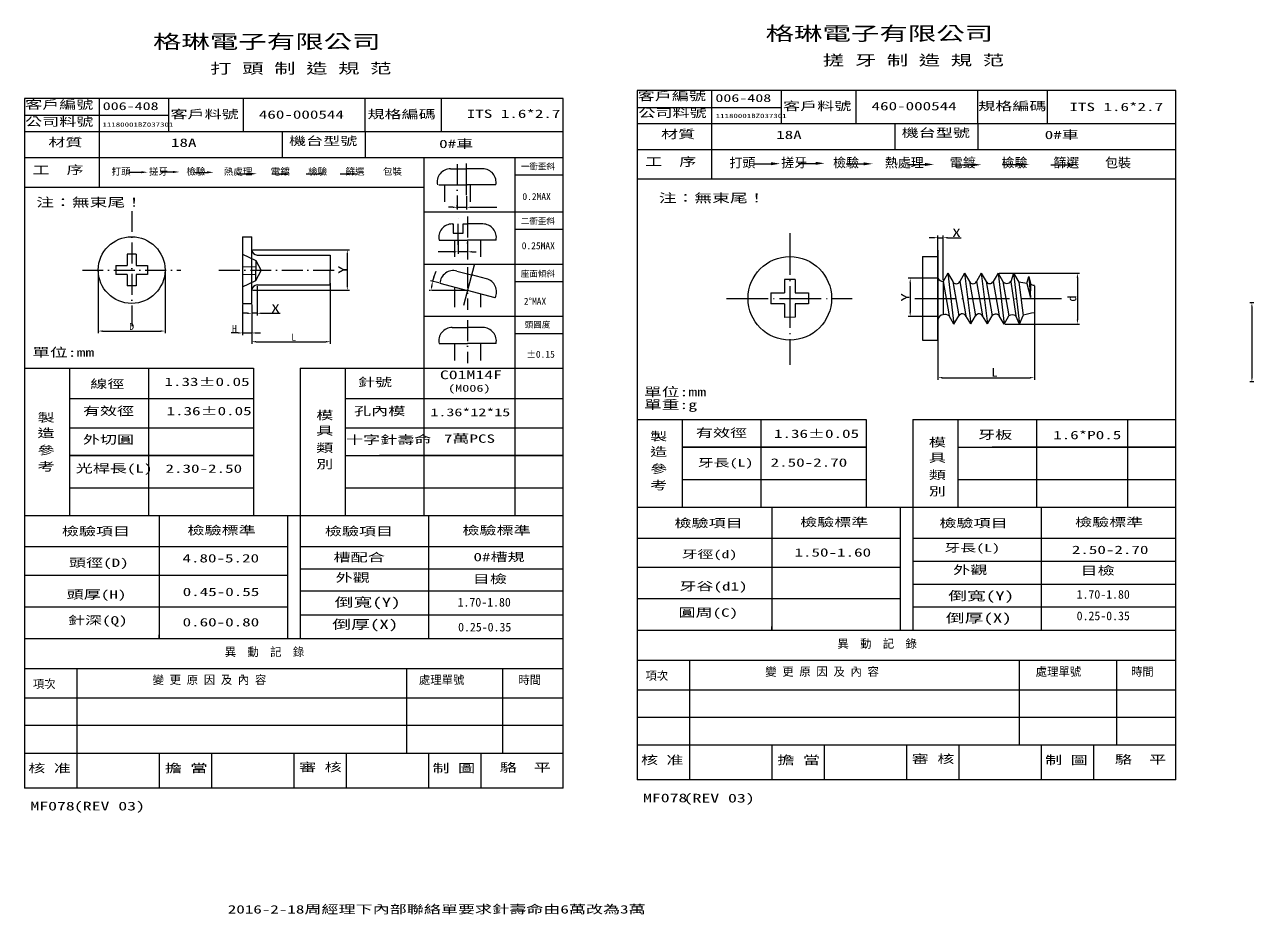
# Model space of a CAD drawing. Header units: millimetres. Extents: x 214 to 1622, y -52 to 465.
# Drawn here: x 214 to 918, y -52 to 460 of the extents above; entities that cross this region are included whole.
import ezdxf

# ---------------------------------------------------------------- set-up
doc = ezdxf.new("R2010")
doc.units = ezdxf.units.MM
for name, pattern in [('ACAD_ISO04W100', [30.5, 24, -3, 0.5, -3]), ('ACAD_ISO07W100', [3.5, 0.5, -3]), ('ACAD_ISO10W100', [18, 12, -3, 0, -3])]:
    doc.linetypes.add(name, pattern=pattern)
for name, color, linetype in [('center', 1, 'ACAD_ISO10W100'), ('OBJ', 7, 'Continuous'), ('Object', 7, 'Continuous')]:
    doc.layers.add(name, color=color, linetype=linetype)
doc.styles.add('W娴Y筿lΤそq', font='KAIU.TTF', dxfattribs={"width": 1.5, "height": 4.8})
doc.dimstyles.new('ISO-25', dxfattribs={"dimtxt": 2.5, "dimasz": 2.5, "dimexe": 1.25, "dimexo": 0.625, "dimtad": 1, "dimdsep": 46, "dimtxsty": 'Standard', "dimcen": 2.5, "dimadec": 0, "dimazin": 0, "dimtfac": 1, "dimtmove": 0, "dimatfit": 3, "dimfxl": 0, "dimarcsym": 0})

# ---------------------------------------------------------------- blocks, each defined once
blk = doc.blocks.new('*D')
at = {"color": 0, "linetype": 'ByBlock'}
for p, q in [((1482.03, 394.84), (1479.53, 394.84)), ((1484.53, 375.3), (1484.53, 396.09)), ((1484.53, 394.84), (1487.48, 394.84)), ((1487.48, 373.56), (1487.48, 396.09)), ((1489.98, 394.84), (1497.77, 394.84)), ((1113.14, 392.64), (1110.64, 392.64)), ((1115.64, 373.1), (1115.64, 393.89)), ((1115.64, 392.64), (1118.6, 392.64)), ((1118.6, 371.37), (1118.6, 393.89)), ((1121.1, 392.64), (1128.88, 392.64)), ((1150.48, 375.25), (1198.14, 375.25)), ((1483.89, 374.96), (1464.07, 374.96)), ((1519.37, 377.45), (1567.03, 377.45)), ((1565.78, 374.95), (1565.78, 350.66)), ((1115, 372.76), (1095.18, 372.76)), ((1096.43, 351.69), (1096.43, 370.26)), ((1196.89, 372.75), (1196.89, 348.46)), ((1465.32, 353.89), (1465.32, 372.46)), ((1005.93, 360.12), (1005.93, 310.48)), ((1054.96, 360.12), (1054.96, 310.48)), ((1374.81, 362.31), (1374.81, 312.67)), ((1423.85, 362.31), (1423.85, 312.67)), ((1539.55, 359.58), (1539.55, 307.89)), ((1170.67, 357.38), (1170.67, 305.69)), ((1115.02, 349.19), (1095.18, 349.19)), ((1153.92, 345.96), (1198.14, 345.96)), ((1483.91, 351.39), (1464.07, 351.39)), ((1522.8, 348.16), (1567.03, 348.16)), ((739.27, 314.74), (739.27, 338.76)), ((742.32, 312.98), (742.32, 338.76)), ((1475.83, 339.75), (1475.83, 314.29)), ((736.77, 337.51), (734.27, 337.51)), ((739.27, 337.51), (742.32, 337.51)), ((744.82, 337.51), (752.61, 337.51)), ((1106.94, 337.55), (1106.94, 312.09)), ((1115.64, 335.05), (1115.64, 312.09)), ((1115.64, 332.32), (1115.64, 305.69)), ((1484.53, 337.25), (1484.53, 314.29)), ((1484.53, 334.52), (1484.53, 307.89)), ((345.09, 330.51), (400.65, 330.51)), ((399.4, 328.01), (399.4, 309.77)), ((256.11, 318.26), (256.11, 282.51)), ((294.51, 318.26), (294.51, 282.51)), ((774.54, 317.08), (820.84, 317.08)), ((389.57, 311.23), (389.57, 276.37)), ((738.64, 314.11), (722.1, 314.11)), ((723.35, 311.61), (723.35, 294.71)), ((819.59, 314.58), (819.59, 290.29)), ((1008.43, 311.73), (1052.46, 311.73)), ((1106.94, 313.34), (1093.64, 313.34)), ((1113.14, 313.34), (1109.44, 313.34)), ((1377.31, 313.92), (1421.35, 313.92)), ((1478.33, 315.54), (1472.08, 315.54)), ((1482.03, 315.54), (1478.33, 315.54)), ((345.09, 307.27), (400.65, 307.27)), ((347.46, 309.64), (347.46, 292.73)), ((1118.14, 306.94), (1168.17, 306.94)), ((1487.03, 309.14), (1537.05, 309.14)), ((339.19, 299.06), (339.19, 281.41)), ((344.46, 299.06), (344.46, 281.41)), ((344.46, 299.06), (344.46, 292.73)), ((344.46, 299.06), (344.46, 276.37)), ((794.84, 297.29), (794.84, 255.68)), ((341.96, 293.98), (339.46, 293.98)), ((347.46, 293.98), (344.46, 293.98)), ((349.96, 293.98), (360.73, 293.98)), ((739.58, 292.21), (722.1, 292.21)), ((258.61, 283.76), (292.01, 283.76)), ((336.69, 282.66), (332.5, 282.66)), ((339.19, 282.66), (344.46, 282.66)), ((346.96, 282.66), (349.46, 282.66)), ((777.98, 287.79), (820.84, 287.79)), ((346.96, 277.62), (387.07, 277.62)), ((739.27, 280.56), (739.27, 255.68)), ((741.77, 256.93), (792.34, 256.93))]:
    blk.add_line(p, q, dxfattribs=at)
at = {"color": 0, "lineweight": -2}
for p, q in [((947.62, 300.1), (918.74, 300.1)), ((919.99, 297.6), (919.99, 257.03)), ((939.38, 276.79), (939.38, 236.66)), ((1047.99, 276.56), (1047.99, 233.85)), ((1068.16, 276.79), (1068.16, 233.85)), ((1002.18, 269.85), (1002.18, 236.66)), ((947.62, 254.53), (918.74, 254.53)), ((948.24, 253.9), (948.24, 236.66)), ((948.24, 253.28), (948.24, 236.66)), ((945.74, 237.91), (941.88, 237.91)), ((950.74, 237.91), (999.68, 237.91)), ((1050.49, 235.1), (1065.66, 235.1))]:
    blk.add_line(p, q, dxfattribs=at)
at = {"color": 0, "linetype": 'ByBlock'}
for points in [[(1484.53, 394.84), (1482.03, 394.42), (1482.03, 395.25)], [(1487.48, 394.84), (1489.98, 394.42), (1489.98, 395.25)], [(1115.64, 392.64), (1113.14, 392.22), (1113.14, 393.06)], [(1118.6, 392.64), (1121.1, 392.22), (1121.1, 393.06)], [(1196.89, 375.25), (1196.48, 372.75), (1197.31, 372.75)], [(1465.32, 374.96), (1465.74, 372.46), (1464.9, 372.46)], [(1565.78, 377.45), (1565.37, 374.95), (1566.2, 374.95)], [(1096.43, 372.76), (1096.85, 370.26), (1096.01, 370.26)], [(1465.32, 351.39), (1465.74, 353.89), (1464.9, 353.89)], [(1096.43, 349.19), (1096.85, 351.69), (1096.01, 351.69)], [(1196.89, 345.96), (1196.48, 348.46), (1197.31, 348.46)], [(1565.78, 348.16), (1565.37, 350.66), (1566.2, 350.66)], [(739.27, 337.51), (736.77, 337.09), (736.77, 337.92)], [(742.32, 337.51), (744.82, 337.09), (744.82, 337.92)], [(399.4, 330.51), (398.99, 328.01), (399.82, 328.01)], [(819.59, 317.08), (819.17, 314.58), (820.01, 314.58)], [(723.35, 314.11), (722.93, 311.61), (723.76, 311.61)], [(1005.93, 311.73), (1008.43, 311.31), (1008.43, 312.14)], [(1054.96, 311.73), (1052.46, 311.31), (1052.46, 312.14)], [(1106.94, 313.34), (1109.44, 313.76), (1109.44, 312.93)], [(1115.64, 313.34), (1113.14, 313.76), (1113.14, 312.93)], [(1374.81, 313.92), (1377.31, 313.51), (1377.31, 314.34)], [(1423.85, 313.92), (1421.35, 313.51), (1421.35, 314.34)], [(1475.83, 315.54), (1478.33, 315.96), (1478.33, 315.12)], [(1484.53, 315.54), (1482.03, 315.96), (1482.03, 315.12)], [(399.4, 307.27), (398.99, 309.77), (399.82, 309.77)], [(1115.64, 306.94), (1118.14, 306.52), (1118.14, 307.36)], [(1170.67, 306.94), (1168.17, 306.52), (1168.17, 307.36)], [(1484.53, 309.14), (1487.03, 308.72), (1487.03, 309.55)], [(1539.55, 309.14), (1537.05, 308.72), (1537.05, 309.55)], [(344.46, 293.98), (341.96, 294.4), (341.96, 293.57)], [(347.46, 293.98), (349.96, 294.4), (349.96, 293.57)], [(723.35, 292.21), (722.93, 294.71), (723.76, 294.71)], [(819.59, 287.79), (819.17, 290.29), (820.01, 290.29)], [(256.11, 283.76), (258.61, 283.34), (258.61, 284.17)], [(294.51, 283.76), (292.01, 283.34), (292.01, 284.17)], [(339.19, 282.66), (336.69, 282.24), (336.69, 283.07)], [(344.46, 282.66), (346.96, 282.24), (346.96, 283.07)], [(344.46, 277.62), (346.96, 277.2), (346.96, 278.04)], [(389.57, 277.62), (387.07, 277.2), (387.07, 278.04)], [(739.27, 256.93), (741.77, 256.52), (741.77, 257.35)], [(794.84, 256.93), (792.34, 256.52), (792.34, 257.35)]]:
    blk.add_solid(points, dxfattribs=at)
at = {"color": 0}
for points in [[(919.58, 297.6), (920.41, 297.6), (919.99, 300.1)], [(919.58, 257.03), (920.41, 257.03), (919.99, 254.53)], [(941.88, 238.33), (941.88, 237.5), (939.38, 237.91)], [(945.74, 238.33), (945.74, 237.5), (948.24, 237.91)], [(950.74, 238.33), (950.74, 237.5), (948.24, 237.91)], [(999.68, 238.33), (999.68, 237.5), (1002.18, 237.91)], [(1050.49, 235.52), (1050.49, 234.68), (1047.99, 235.1)], [(1065.66, 235.52), (1065.66, 234.68), (1068.16, 235.1)]]:
    blk.add_solid(points, dxfattribs=at)
at = {"layer": 'DEFPOINTS', "color": 0, "linetype": 'ByBlock'}
for p in [(1149.85, 375.25), (1484.51, 374.96), (1484.53, 374.67), (1518.74, 377.45), (1115.62, 372.76), (1115.64, 372.47), (1118.6, 370.74), (1487.48, 372.94), (1005.93, 360.74), (1054.96, 360.74), (1374.81, 362.94), (1423.85, 362.94), (1539.55, 360.2), (1170.67, 358), (1115.64, 349.19), (1153.29, 345.96), (1484.53, 351.39), (1522.18, 348.16), (1106.94, 338.18), (1475.83, 340.38), (1115.64, 335.68), (1115.64, 332.95), (1484.53, 337.88), (1484.53, 335.14), (344.46, 330.51), (256.11, 318.89), (294.51, 318.89), (773.91, 317.08), (347.46, 310.27), (389.57, 311.85), (739.27, 314.11), (739.27, 314.11), (742.32, 312.36), (344.46, 307.27), (339.19, 299.69), (344.46, 299.69), (344.46, 299.69), (344.46, 299.69), (794.84, 297.92), (740.21, 292.21), (777.35, 287.79), (739.27, 281.18)]:
    blk.add_point(p, dxfattribs=at)
at = {"layer": 'DEFPOINTS', "color": 0}
for p in [(948.24, 300.1), (939.38, 277.41), (1047.99, 277.19), (1068.16, 277.41), (1002.18, 270.47), (919.99, 254.53), (948.24, 254.53), (948.24, 254.53), (948.24, 253.9), (939.38, 237.91), (1002.18, 237.91), (1068.16, 235.1)]:
    blk.add_point(p, dxfattribs=at)
at = {"color": 0, "linetype": 'ByBlock', "char_height": 4.8, "attachment_point": 5, "style": 'W娴Y筿lΤそq'}
for insert in [(1126.24, 395.48), (1495.13, 397.67), (749.97, 340.34), (358.09, 296.82)]:
    blk.add_mtext('X', dxfattribs=dict(at, insert=insert))
at = {"color": 0, "linetype": 'ByBlock', "char_height": 4.8, "attachment_point": 5, "rotation": 90, "style": 'W娴Y筿lΤそq'}
for insert in [(1093.59, 360.98), (1462.48, 363.17), (396.57, 319.04), (720.51, 303.16)]:
    blk.add_mtext('Y', dxfattribs=dict(at, insert=insert))
at = {"color": 0, "linetype": 'ByBlock', "insert": (816.47, 302.44), "char_height": 5, "attachment_point": 5, "rotation": 90}
blk.add_mtext('d', dxfattribs=at)
at = {"color": 0, "linetype": 'ByBlock', "attachment_point": 5}
for s, insert, char_height in [('D', (275.31, 286.38), 4), ('H', (334.45, 285.28), 4), ('L', (368.56, 280.25), 4), ('L ', (771.9, 260.06), 5)]:
    blk.add_mtext(s, dxfattribs=dict(at, insert=insert, char_height=char_height))

msp = doc.modelspace()

# ---------------------------------------------------------------- linework, layer by layer
for p, q in [((523.719, 417.597), (213.719, 417.597)), ((213.719, 417.597), (213.719, 20.675)), ((256.719, 383.397), (256.719, 417.597)), ((296.719, 398.397), (296.719, 417.597)), ((339.719, 398.397), (339.719, 417.597)), ((409.719, 398.397), (409.719, 417.597)), ((453.631, 398.397), (453.631, 417.597)), ((523.719, 20.675), (523.719, 417.597)), ((566.278, 422.31), (566.278, 25.388)), ((876.278, 422.31), (566.278, 422.31)), ((609.278, 388.11), (609.278, 422.31)), ((649.278, 403.11), (649.278, 422.31)), ((692.278, 403.11), (692.278, 422.31)), ((762.278, 403.11), (762.278, 422.31)), ((802.278, 403.11), (802.278, 422.31)), ((876.278, 25.388), (876.278, 422.31)), ((566.323, 412.452), (649.288, 412.452)), ((213.632, 408.012), (296.837, 408.012)), ((876.278, 403.11), (566.278, 403.11)), ((714.5, 403.11), (714.5, 388.11)), ((762.278, 403.11), (762.278, 388.11)), ((523.719, 398.397), (213.719, 398.397)), ((361.941, 398.397), (361.941, 383.397)), ((409.719, 398.397), (409.719, 383.397)), ((876.278, 388.11), (566.278, 388.11)), ((609.278, 371.11), (609.278, 388.11)), ((523.719, 383.397), (213.719, 383.397)), ((256.719, 366.397), (256.719, 383.397)), ((443.546, 383.397), (443.546, 177.649)), ((495.858, 383.397), (495.858, 177.649)), ((273.65, 375.172), (280.791, 375.172)), ((291.969, 375.317), (299.11, 375.317)), ((311.623, 375.106), (318.764, 375.106)), ((336.506, 374.302), (343.647, 374.302)), ((355.955, 374.171), (363.096, 374.171)), ((375.668, 374.3), (382.809, 374.3)), ((395.261, 374.196), (404.194, 374.196)), ((458.835, 377.132), (468.065, 377.132)), ((477.295, 377.132), (468.065, 377.132)), ((523.719, 373.397), (495.858, 373.397)), ((633.208, 380.088), (643.226, 380.088)), ((658.908, 380.292), (668.927, 380.292)), ((686.481, 379.996), (696.5, 379.996)), ((721.764, 379.652), (731.782, 379.652)), ((749.05, 379.468), (759.068, 379.468)), ((776.705, 379.649), (786.723, 379.649)), ((804.193, 379.504), (816.726, 379.504)), ((443.546, 366.397), (213.719, 366.397)), ((452.065, 367.881), (468.478, 367.881)), ((455.268, 367.881), (455.268, 358.195)), ((484.891, 367.881), (468.478, 367.881)), ((470.189, 367.881), (470.189, 358.195)), ((876.278, 371.11), (566.278, 371.11)), ((468.065, 361.367), (468.065, 353.753)), ((443.546, 352.34), (523.719, 352.34)), ((460.228, 355.003), (457.728, 355.003)), ((462.728, 354.35), (462.728, 356.253)), ((462.728, 355.003), (468.065, 355.003)), ((470.565, 355.003), (485.525, 355.003)), ((459.808, 345.407), (460.272, 345.407)), ((460.272, 345.407), (460.272, 340.158)), ((466.031, 340.158), (466.031, 345.407)), ((466.031, 345.407), (468.625, 345.407)), ((477.442, 345.407), (468.625, 345.407)), ((460.272, 340.158), (466.031, 340.158)), ((495.858, 342.34), (523.719, 342.34)), ((339.185, 338.087), (339.185, 299.687)), ((339.185, 338.087), (344.464, 338.087)), ((344.464, 299.687), (344.464, 338.087)), ((452.212, 336.156), (468.625, 336.156)), ((461.164, 336.156), (461.164, 326.47)), ((463.151, 335.531), (463.151, 328.125)), ((485.038, 336.156), (468.625, 336.156)), ((468.625, 335.531), (468.625, 328.125)), ((476.085, 336.156), (476.085, 326.47)), ((272.726, 328.001), (272.726, 321.487)), ((277.926, 327.963), (272.726, 328.001)), ((277.926, 327.963), (277.926, 321.487)), ((460.651, 329.375), (451.763, 329.375)), ((468.625, 329.375), (463.151, 329.375)), ((471.125, 329.375), (473.625, 329.375)), ((730.336, 326.627), (739.268, 326.627)), ((739.268, 278.708), (739.268, 326.197)), ((266.164, 321.487), (272.726, 321.487)), ((266.164, 321.487), (266.164, 316.287)), ((277.926, 321.487), (284.354, 321.487)), ((284.354, 321.487), (284.354, 316.287)), ((443.546, 322.34), (523.719, 322.34)), ((449.283, 314.798), (450.613, 318.154)), ((462.449, 318.323), (470.976, 316.082)), ((745.07, 317.034), (748.531, 287.789)), ((754.673, 317.116), (758.2, 287.907)), ((764.281, 317.116), (767.808, 287.907)), ((773.914, 317.084), (777.353, 287.789)), ((272.726, 316.287), (266.164, 316.287)), ((272.726, 316.287), (272.726, 309.773)), ((275.326, 316.287), (275.259, 316.287)), ((284.354, 316.287), (277.926, 316.287)), ((277.926, 316.287), (277.926, 309.811)), ((452.146, 311.465), (447.294, 312.74)), ((452.751, 311.306), (468.625, 307.134)), ((479.504, 313.84), (470.976, 316.082)), ((495.858, 312.34), (523.719, 312.34)), ((657.188, 313.46), (650.948, 313.506)), ((650.948, 313.506), (650.948, 305.689)), ((657.188, 313.46), (657.188, 305.689)), ((742.267, 312.258), (742.314, 293.066)), ((790.387, 311.122), (791.534, 315.18)), ((790.387, 311.122), (792.651, 303.163)), ((791.534, 315.18), (792.793, 310.517)), ((791.534, 315.18), (792.651, 303.163)), ((792.651, 303.163), (792.793, 310.517)), ((277.926, 309.811), (272.726, 309.773)), ((447.199, 307.134), (446.57, 307.134)), ((468.625, 307.134), (447.824, 307.134)), ((461.164, 309.095), (461.164, 297.448)), ((484.499, 302.962), (468.625, 307.134)), ((476.085, 305.173), (476.085, 297.448)), ((643.074, 305.689), (643.074, 299.449)), ((643.074, 305.689), (650.948, 305.689)), ((657.188, 305.689), (664.902, 305.689)), ((664.902, 305.689), (664.902, 299.449)), ((794.826, 309.714), (794.826, 294.243)), ((339.185, 299.687), (344.464, 299.687)), ((650.948, 299.449), (643.074, 299.449)), ((650.948, 299.449), (650.948, 291.633)), ((654.068, 299.449), (653.988, 299.449)), ((657.188, 299.449), (657.188, 291.679)), ((664.902, 299.449), (657.188, 299.449)), ((443.546, 292.34), (523.719, 292.34)), ((657.188, 291.679), (650.948, 291.633)), ((459.808, 285.786), (460.272, 285.786)), ((459.808, 285.786), (468.625, 285.786)), ((477.442, 285.786), (468.625, 285.786)), ((495.858, 282.34), (523.719, 282.34)), ((452.212, 276.535), (468.625, 276.535)), ((461.164, 276.535), (461.164, 266.849)), ((485.038, 276.535), (468.625, 276.535)), ((476.085, 276.535), (476.085, 266.849)), ((730.336, 278.512), (739.268, 278.512)), ((213.719, 262.34), (213.719, 212.145)), ((213.719, 262.34), (345.428, 262.34)), ((239.603, 262.34), (239.603, 177.649)), ((284.909, 262.34), (284.909, 177.649)), ((345.428, 262.34), (345.428, 177.649)), ((372.357, 262.34), (523.719, 262.34)), ((372.357, 262.34), (372.357, 177.649)), ((398.24, 262.34), (398.24, 177.649)), ((566.278, 267.053), (566.278, 216.858)), ((239.603, 245.009), (345.428, 245.009)), ((398.24, 245.009), (523.719, 245.009)), ((566.278, 232.78), (697.987, 232.78)), ((592.162, 232.78), (592.162, 182.362)), ((637.468, 232.78), (637.468, 182.362)), ((697.987, 232.78), (697.987, 182.362)), ((724.915, 232.78), (724.915, 182.362)), ((724.915, 232.78), (876.278, 232.78)), ((750.799, 232.78), (750.799, 182.362)), ((796.105, 232.78), (796.105, 182.362)), ((848.417, 232.78), (848.417, 182.362)), ((239.603, 228.067), (345.428, 228.067)), ((398.24, 228.067), (523.719, 228.067)), ((239.603, 212.145), (345.428, 212.145)), ((345.428, 212.145), (239.603, 212.145)), ((398.24, 212.145), (523.719, 212.145)), ((523.719, 212.145), (417.895, 212.145)), ((697.987, 216.858), (592.162, 216.858)), ((592.162, 216.858), (697.987, 216.858)), ((750.799, 216.858), (876.278, 216.858)), ((876.278, 216.858), (770.454, 216.858)), ((592.162, 198.292), (697.987, 198.292)), ((750.799, 198.292), (876.278, 198.292)), ((239.603, 193.579), (345.428, 193.579)), ((398.24, 193.579), (523.719, 193.579)), ((213.719, 177.649), (365.082, 177.649)), ((291.219, 177.649), (291.219, 106.87)), ((365.082, 177.649), (365.082, 106.87)), ((365.082, 177.649), (392.011, 177.649)), ((372.357, 177.649), (372.357, 106.87)), ((392.011, 177.649), (523.719, 177.649)), ((446.219, 177.649), (446.219, 106.87)), ((566.278, 182.362), (717.641, 182.362)), ((643.778, 182.362), (643.778, 111.583)), ((717.641, 182.362), (717.641, 111.583)), ((717.641, 182.362), (744.57, 182.362)), ((724.915, 182.362), (724.915, 111.583)), ((744.57, 182.362), (876.278, 182.362)), ((798.778, 182.362), (798.778, 111.583)), ((566.278, 164.521), (717.641, 164.521)), ((724.915, 164.521), (744.57, 164.521)), ((744.57, 164.521), (876.278, 164.521)), ((213.719, 159.808), (365.082, 159.808)), ((372.357, 159.808), (392.011, 159.808)), ((392.011, 159.808), (523.719, 159.808)), ((724.915, 151.267), (876.278, 151.267)), ((213.719, 143.181), (365.082, 143.181)), ((372.357, 146.993), (523.719, 146.993)), ((566.278, 147.894), (717.641, 147.894)), ((372.357, 134.177), (523.719, 134.177)), ((724.915, 138.013), (876.278, 138.013)), ((566.278, 129.739), (717.641, 129.739)), ((213.719, 125.026), (365.082, 125.026)), ((372.357, 120.335), (523.719, 120.335)), ((724.915, 125.003), (876.278, 125.003)), ((643.778, 111.583), (643.778, 113.669)), ((213.719, 106.87), (523.719, 106.87)), ((291.219, 106.87), (291.219, 108.955)), ((566.278, 111.583), (876.278, 111.583)), ((566.278, 94.252), (744.57, 94.252)), ((596.278, 94.252), (596.278, 25.388)), ((744.57, 94.252), (876.278, 94.252)), ((786.278, 45.388), (786.278, 94.252)), ((842.327, 45.388), (842.327, 94.252)), ((213.719, 89.539), (392.011, 89.539)), ((243.719, 89.539), (243.719, 20.675)), ((392.011, 89.539), (523.719, 89.539)), ((433.719, 40.675), (433.719, 89.539)), ((488.978, 40.675), (488.978, 89.539)), ((213.719, 72.597), (392.011, 72.597)), ((392.011, 72.597), (523.719, 72.597)), ((566.278, 77.31), (744.57, 77.31)), ((744.57, 77.31), (876.278, 77.31)), ((523.719, 56.675), (213.719, 56.675)), ((876.278, 61.388), (566.278, 61.388)), ((876.278, 45.388), (566.278, 45.388)), ((643.778, 45.388), (643.778, 25.388)), ((673.778, 45.388), (673.778, 25.388)), ((721.278, 45.388), (721.278, 25.388)), ((751.278, 45.388), (751.278, 25.388)), ((798.778, 45.388), (798.778, 25.388)), ((828.778, 45.388), (828.778, 25.388)), ((523.719, 40.675), (213.719, 40.675)), ((291.219, 40.675), (291.219, 20.675)), ((321.219, 40.675), (321.219, 20.675)), ((368.719, 40.675), (368.719, 20.675)), ((398.719, 40.675), (398.719, 20.675)), ((446.219, 40.675), (446.219, 20.675)), ((476.219, 40.675), (476.219, 20.675)), ((876.278, 25.388), (566.278, 25.388)), ((523.719, 20.675), (213.719, 20.675))]:
    msp.add_line(p, q)
at = {"color": 1, "linetype": 'ACAD_ISO10W100'}
for p, q in [((462.728, 379.802), (462.728, 353.725)), ((463.151, 333.467), (463.151, 349.314)), ((468.625, 349.606), (468.625, 324.918)), ((468.625, 320.584), (468.625, 295.897)), ((468.625, 289.985), (468.625, 265.297))]:
    msp.add_line(p, q, dxfattribs=at)
at = {"color": 1, "linetype": 'ACAD_ISO04W100'}
for p, q in [((468.065, 361.992), (468.065, 380.238)), ((654.068, 340.054), (654.068, 264.3)), ((472.463, 321.739), (466.047, 297.328)), ((617.624, 302.569), (690.02, 302.569)), ((725.996, 302.569), (810.408, 302.569))]:
    msp.add_line(p, q, dxfattribs=at)
msp.add_circle((654.068, 302.569), 24.057)
for centre, radius, start, end in [((458.835, 369.388), 7.744, 90, 191.222278), ((477.295, 369.388), 7.744, 348.777722, 90), ((459.808, 337.663), 7.744, 90, 191.222278), ((477.442, 337.663), 7.744, 348.777722, 90), ((347.464, 330.506), 3, 180, 270), ((460.48, 310.833), 7.744, 75.274303, 176.496581), ((347.464, 307.269), 3, 90, 180), ((468.625, 307.134), 20.805, 172.16344, 173.110863), ((468.625, 307.134), 20.805, 158.385165, 165.274303), ((477.535, 306.351), 7.744, 334.052024, 75.274303), ((742.693, 316.301), 4.066, 212.599974, 263.989116), ((749.873, 313.213), 2.224, 202.620372, 337.379628), ((759.481, 313.213), 2.224, 202.620372, 337.379628), ((769.094, 313.312), 2.264, 204.936858, 335.063142), ((778.937, 314.006), 2.826, 215.687858, 325.391411), ((780.207, 265.599), 46.648, 77.394914, 82.991954), ((780.207, 265.599), 46.648, 71.736266, 74.347495), ((742.333, 289.998), 3.068, 90.347806, 177.462857), ((743.536, 289.371), 3.891, 54.719704, 108.293617), ((753.331, 291.134), 2.493, 25.436466, 145.436466), ((762.939, 291.134), 2.493, 25.436466, 145.436466), ((772.552, 290.884), 2.642, 20.972909, 140.972909), ((782.153, 288.561), 4.484, 62.755229, 117.244771), ((797.371, 267.988), 26.378, 95.535141, 109.755516), ((459.808, 278.042), 7.744, 90, 191.222278), ((477.442, 278.042), 7.744, 348.777722, 90)]:
    msp.add_arc(centre, radius, start, end)
for points in [[(643.226, 380.965), (643.226, 379.211), (648.487, 380.088)], [(668.927, 381.169), (668.927, 379.415), (674.188, 380.292)], [(696.5, 380.873), (696.5, 379.119), (701.761, 379.996)], [(731.782, 380.529), (731.782, 378.775), (737.043, 379.652)], [(786.723, 380.526), (786.723, 378.773), (791.984, 379.649)], [(280.791, 375.797), (280.791, 374.547), (284.541, 375.172)], [(299.11, 375.942), (299.11, 374.692), (302.86, 375.317)], [(318.764, 375.731), (318.764, 374.481), (322.514, 375.106)], [(343.647, 374.927), (343.647, 373.677), (347.397, 374.302)], [(363.096, 374.796), (363.096, 373.546), (366.846, 374.171)], [(382.809, 374.925), (382.809, 373.675), (386.559, 374.3)], [(402.402, 374.821), (402.402, 373.571), (406.152, 374.196)], [(759.068, 380.345), (759.068, 378.591), (764.329, 379.468)], [(814.211, 380.381), (814.211, 378.627), (819.472, 379.504)], [(460.228, 355.419), (460.228, 354.586), (462.728, 355.003)], [(470.565, 355.419), (470.565, 354.586), (468.065, 355.003)], [(460.651, 329.791), (460.651, 328.958), (463.151, 329.375)], [(471.125, 329.791), (471.125, 328.958), (468.625, 329.375)], [(447.606, 310.052), (448.423, 309.889), (448.503, 312.423)], [(448.386, 309.605), (447.554, 309.655), (447.82, 307.134)]]:
    msp.add_solid(points)
at = {"layer": 'center'}
for p, q in [((275.326, 352.834), (275.326, 283.24)), ((246.945, 318.887), (303.573, 318.887)), ((325.535, 318.887), (393.732, 318.887))]:
    msp.add_line(p, q, dxfattribs=at)
at = {"layer": 'OBJ'}
for p, q in [((730.336, 326.627), (730.336, 278.512)), ((739.268, 330.362), (739.268, 278.512)), ((745.07, 317.034), (742.267, 312.258)), ((745.07, 317.034), (747.82, 312.357)), ((754.673, 317.116), (751.926, 312.357)), ((754.673, 317.116), (757.421, 312.357)), ((764.281, 317.116), (761.534, 312.357)), ((764.281, 317.116), (767.029, 312.357)), ((773.914, 317.084), (771.147, 312.357)), ((773.914, 317.084), (776.642, 312.357)), ((782.888, 317.084), (781.21, 312.142)), ((782.888, 317.084), (786.346, 287.789)), ((782.888, 317.084), (785.891, 311.898)), ((742.325, 312.357), (745.783, 292.548)), ((747.82, 312.357), (751.279, 292.548)), ((747.82, 312.357), (751.279, 292.548)), ((751.926, 312.357), (755.384, 292.548)), ((757.421, 312.357), (760.879, 292.548)), ((761.534, 312.357), (764.992, 292.548)), ((767.029, 312.357), (770.487, 292.548)), ((771.147, 312.357), (774.605, 292.548)), ((776.642, 312.357), (780.101, 292.548)), ((781.21, 312.142), (784.206, 292.548)), ((785.891, 311.898), (788.445, 292.794)), ((748.531, 287.789), (745.783, 292.548)), ((748.531, 287.789), (751.279, 292.548)), ((758.2, 287.907), (755.384, 292.548)), ((758.2, 287.907), (760.879, 292.548)), ((767.808, 287.907), (764.992, 292.548)), ((767.808, 287.907), (770.487, 292.548)), ((777.353, 287.789), (774.605, 292.548)), ((777.353, 287.789), (780.101, 292.548)), ((786.346, 287.789), (784.206, 292.548)), ((786.346, 287.789), (788.445, 292.794))]:
    msp.add_line(p, q, dxfattribs=at)
at = {"layer": 'Object', "color": 3, "linetype": 'ACAD_ISO10W100'}
for p, q in [((339.185, 328.08), (346.743, 324.394)), ((346.743, 324.394), (349.795, 318.655)), ((346.743, 324.394), (346.743, 318.655)), ((346.743, 312.916), (346.743, 318.655)), ((346.743, 312.916), (349.795, 318.655)), ((339.185, 309.229), (346.743, 312.916))]:
    msp.add_line(p, q, dxfattribs=at)
at = {"layer": 'Object'}
for p, q in [((347.464, 327.506), (389.575, 327.506)), ((389.575, 327.506), (389.575, 318.887)), ((389.575, 310.269), (389.575, 318.887)), ((347.464, 310.269), (389.575, 310.269))]:
    msp.add_line(p, q, dxfattribs=at)
at = {"layer": 'Object', "color": 3}
for p, q in [((339.185, 320.992), (346.743, 320.768)), ((339.185, 316.317), (346.743, 316.542))]:
    msp.add_line(p, q, dxfattribs=at)
at = {"layer": 'Object'}
msp.add_circle((275.311, 318.887), 19.2, dxfattribs=at)

# ---------------------------------------------------------------- texts
at = {"style": 'W娴Y筿lΤそq', "width": 1.5}
for s, height, p in [('格琳電子有限公司', 8, (640.156, 451.042)), ('格琳電子有限公司', 8, (287.597, 446.329)), ('打 頭 制 造 規 范', 6, (320.543, 431.946)), ('搓 牙 制 造 規 范', 6, (673.102, 436.659)), ('客戶編號', 4.8, (213.996, 411.638)), ('客戶編號', 4.8, (566.555, 416.544)), ('006-408', 4.5, (611.24, 415.585)), ('客戶料號', 4.8, (650.189, 410.827)), ('規格編碼', 4.8, (762.468, 410.827)), ('006-408', 4.5, (258.675, 410.959)), ('客戶料號', 4.8, (297.63, 406.114)), ('460-000544', 4.8, (348.491, 405.978)), ('規格編碼', 4.8, (411.027, 406.114)), ('ITS 1.6*2.7', 4.8, (468.166, 406.422)), ('公司料號', 4.8, (566.912, 406.84)), ('460-000544', 4.8, (701.123, 410.832)), ('ITS 1.6*2.7', 4.8, (814.994, 410.384)), ('公司料號', 4.8, (213.996, 401.828)), ('材質', 4.8, (227.376, 389.988)), ('機台型號', 4.8, (365.885, 390.719)), ('材質', 4.8, (579.935, 394.701)), ('機台型號', 4.8, (718.444, 395.432)), ('注：無束尾！', 5, (220.428, 355.308)), ('注：無束尾！', 5, (578.683, 357.787)), ('單位:mm', 5, (218.038, 268.956)), ('線徑', 4.8, (251.494, 250.891)), ('針號', 4.8, (405.539, 251.888)), ('單位:mm', 5, (570.105, 246.232)), ('有效徑', 4.8, (247.245, 235.299)), ('孔內模', 4.8, (403.298, 235.253)), ('單重:g', 5, (570.105, 238.867)), ('製', 4.8, (221.13, 231.526)), ('模', 4.8, (381.527, 232.88)), ('造', 4.8, (221.13, 222.656)), ('具', 4.8, (381.527, 224.011)), ('製', 4.8, (573.689, 220.747)), ('有效徑', 4.8, (600.04, 222.739)), ('牙板', 4.8, (762.36, 221.664)), ('外切圓', 4.8, (247.245, 218.878)), ('類', 4.8, (381.527, 214.098)), ('十字針壽命', 4.8, (398.674, 218.768)), ('7萬PCS', 4.8, (455.025, 219.447)), ('模', 4.8, (734.086, 217.26)), ('參', 4.8, (221.13, 212.743)), ('造', 4.8, (573.689, 211.877)), ('具', 4.8, (734.086, 208.39)), ('考', 4.8, (221.13, 203.352)), ('光桿長(L)', 4.8, (243.145, 202.275)), ('別', 4.8, (381.527, 204.707)), ('參', 4.8, (573.689, 201.964)), ('考', 4.8, (573.689, 192.573)), ('類', 4.8, (734.086, 198.477)), ('別', 4.8, (734.086, 189.086)), ('檢驗項目', 4.8, (587.696, 170.789)), ('檢驗標準', 4.8, (659.99, 171.315)), ('檢驗項目', 4.8, (740.167, 170.789)), ('檢驗標準', 4.8, (818.223, 171.315)), ('檢驗項目', 4.8, (235.137, 166.076)), ('檢驗標準', 4.8, (307.431, 166.602)), ('檢驗項目', 4.8, (386.483, 166.076)), ('檢驗標準', 4.8, (465.664, 166.602)), ('槽配合', 4.8, (391.518, 151.08)), ('頭厚(H)', 4.8, (237.933, 129.712)), ('牙谷(d1)', 4.8, (590.492, 134.425)), ('針深(Q)', 4.8, (238.62, 114.82)), ('圓周(C)', 4.8, (589.982, 119.315)), ('核 准', 4.8, (215.817, 29.707)), ('審 核', 4.8, (371.66, 30.296)), ('駱  平', 4.8, (487.166, 30.11)), ('核 准', 4.8, (568.376, 34.42)), ('擔 當', 4.8, (646.946, 34.42)), ('審 核', 4.8, (724.219, 35.009)), ('制 圖', 4.8, (801.002, 34.42)), ('駱  平', 4.8, (841.218, 34.742)), ('擔 當', 4.8, (294.387, 29.707)), ('制 圖', 4.8, (448.443, 29.707)), ('2016-2-18周經理下內部聯絡單要求針壽命由6萬改為3萬', 4.8, (330.637, -51.492))]:
    msp.add_text(s, height=height, dxfattribs=at).set_placement(p)
at = {"linetype": 'ACAD_ISO07W100', "style": 'W娴Y筿lΤそq', "width": 1.5}
for s, p in [('MF078', (569.598, 12.554)), ('(REV 03)', (593.007, 12.408)), ('MF078', (217.039, 7.84)), ('(REV 03)', (242.102, 7.84))]:
    msp.add_text(s, height=5, dxfattribs=at).set_placement(p)
at = {"attachment_point": 1, "style": 'W娴Y筿lΤそq'}
for s, insert, char_height, width in [('11180001BZ037301', (611.431, 408.846), 2.5, 8.5361), ('11180001BZ037301', (258.515, 403.833), 2.5, 8.5361), ('18A', (297.939, 394.59), 4.8, 105.2221), ('0#車', (452.26, 393.889), 4.8, 114), ('18A', (646.213, 399.087), 4.8, 105.2221), ('0#車', (800.761, 399.054), 4.8, 114), ('工  序', (570.813, 383.582), 4.8, 43), ('工  序', (218.254, 378.869), 4.8, 43), ('C01M14F', (452.7, 261.074), 5, 68.12525), ('1.33%%P0.05', (294.19, 256.94), 4.8, 57.7803), ('(M006)', (457.382, 252.834), 4, 68.12525), ('1.36%%p0.05', (295.376, 240.114), 4.8, 49.0611), ('1.36*12*15', (447.268, 239.252), 4.5, 46.2378), ('1.36%%p0.05', (644.951, 227.059), 4.8, 49.0611), ('1.6*P0.5', (805.642, 226.297), 4.8, 34.26983), ('2.30-2.50', (294.789, 206.967), 4.8, 59.15121), ('2.50-2.70', (643.031, 210.476), 4.8, 72.1503), ('4.80-5.20', (304.545, 155.382), 4.8, 62.4231), ('0#槽規', (472.011, 156.073), 4.8, 77.5), ('1.50-1.60', (656.757, 158.725), 4.8, 68.139), ('2.50-2.70', (816.372, 160.223), 4.8, 72.1503), ('外觀', (748.079, 148.697), 4.8, 72.33237), ('目檢', (821.377, 148.249), 4.8, 66.61567), ('外觀', (392.674, 144.205), 4.8, 73.8628), ('目檢', (471.64, 143.403), 4.8, 73.8628), ('0.45-0.55', (304.686, 136.032), 4.8, 60.5186), ('{\\f標楷體|b0|i0|c136|p65;1.70-1.80', (819.122, 134.7), 5, 20), ('{\\f標楷體|b0|i0|c136|p65;1.70-1.80', (462.891, 130.206), 5, 20), ('{\\f標楷體|b0|i0|c136|p65;0.25-0.35', (819.152, 122.342), 5, 20), ('0.60-0.80', (304.634, 118.56), 4.8, 24.4426), ('{\\f標楷體|b0|i0|c136|p65;0.25-0.35', (463.17, 115.872), 5, 20), ('{\\f標楷體|b0|i0|c136|p65;異  動  記  錄}', (681.443, 106.199), 4.8, 310), ('{\\f標楷體|b0|i0|c136|p65;異  動  記  錄}', (328.884, 101.486), 4.8, 310), ('{\\f標楷體|b0|i0|c136|p65;變 更 原 因 及 內 容}', (287.37, 85.415), 4.8, 310), ('{\\f標楷體|b0|i0|c136|p65;處理單號}', (440.631, 85.415), 4.8, 310), ('{\\f標楷體|b0|i0|c136|p65;時間}', (497.848, 85.415), 4.8, 310), ('{\\f標楷體|b0|i0|c136|p65;項次}', (570.997, 87.772), 4.8, 310), ('{\\f標楷體|b0|i0|c136|p65;變 更 原 因 及 內 容}', (639.929, 90.128), 4.8, 310), ('{\\f標楷體|b0|i0|c136|p65;處理單號}', (795.561, 90.128), 4.8, 310), ('{\\f標楷體|b0|i0|c136|p65;時間}', (850.407, 90.128), 4.8, 310), ('{\\f標楷體|b0|i0|c136|p65;項次}', (218.438, 83.059), 4.8, 310)]:
    msp.add_mtext(s, dxfattribs=dict(at, insert=insert, char_height=char_height, width=width))
at = {"attachment_point": 1}
for s, insert, char_height, width in [('{\\f標楷體|b0|i0|c136|p65;一衝歪斜}', (499.266, 380.252), 3.5, 26.42201), ('{\\f標楷體|b0|i0|c136|p65;打頭    搓牙    檢驗    熱處理    電鍍    檢驗    篩選    包裝  \\f新細明體|b0|i0|c136|p54;      }', (619.344, 383.421), 5.47137, 374.5784), ('{\\f標楷體|b0|i0|c136|p65;打頭    搓牙    檢驗    熱處理    電鍍    檢驗    篩選    包裝  \\f新細明體|b0|i0|c136|p54;      }', (263.767, 377.548), 3.9, 267), ('{\\f標楷體|b0|i0|c136|p65;0.2MAX}', (500.189, 363.175), 4, 27.8611), ('{\\f標楷體|b0|i0|c136|p65;二衝歪斜}', (499.269, 348.798), 3.5, 26.41863), ('{\\f標楷體|b0|i0|c136|p65;0.25MAX}', (499.795, 334.87), 4, 27.8611), ('{\\f標楷體|b0|i0|c136|p65;座面傾斜}', (499.27, 318.524), 3.5, 26.41766), ('{\\f標楷體|b0|i0|c136|p65;2%%dMAX}', (500.976, 302.904), 4, 27.8611), ('{\\f標楷體|b0|i0|c136|p65;頭圓度}', (501.542, 289.195), 3.5, 25.7209), ('{\\f標楷體|b0|i0|c136|p65;%%p0.15}', (502.496, 272.396), 4, 27.8611)]:
    msp.add_mtext(s, dxfattribs=dict(at, insert=insert, char_height=char_height, width=width))
at = {"linetype": 'ByBlock', "attachment_point": 1, "style": 'W娴Y筿lΤそq'}
for s, insert, char_height in [('牙長(L)', (601.055, 210.201), 4.48), ('牙徑(d)', (591.822, 157.512), 4.48), ('牙長(L)', (743.01, 161.221), 4.48), ('頭徑(D)', (239.264, 152.798), 4.8), ('倒寬(Y)', (745.204, 134.011), 5.3), ('倒寬(Y)', (392.141, 130.33), 5.3), ('倒厚(X)', (743.827, 121.265), 5.3), ('倒厚(X)', (390.763, 117.584), 5.3)]:
    msp.add_mtext(s, dxfattribs=dict(at, insert=insert, char_height=char_height))

# ---------------------------------------------------------------- dimensions: what is measured, and where the dimension line sits
for base, p1, p2, text, override, middle in [((294.511, 283.757), (256.111, 318.887), (294.511, 318.887), 'D', {"dimtxt": 4}, (275.311, 285.757)), ((742.325, 337.505), (739.268, 314.111), (742.325, 312.356), 'X', {"dimtxt": 5, "dimtxsty": 'W娴Y筿lΤそq'}, (755.033, 337.505)), ((1118.596, 392.64), (1115.642, 372.473), (1118.596, 370.74), 'X', {"dimtxt": 5, "dimtxsty": 'W娴Y筿lΤそq'}, (1131.721, 392.64)), ((1487.485, 394.837), (1484.531, 374.67), (1487.485, 372.937), 'X', {"dimtxt": 5, "dimtxsty": 'W娴Y筿lΤそq'}, (1500.61, 394.837))]:
    dim = msp.add_linear_dim(base=base, p1=p1, p2=p2, text=text, dimstyle='ISO-25', override=override)
    dim.commit()
    dim.dimension.update_dxf_attribs({"geometry": '*D', "text_midpoint": middle})
for base, p1, p2, text, override, middle in [((344.464, 282.658), (339.185, 299.687), (344.464, 299.687), 'H', {"dimtxt": 4}, (334.454, 282.658)), ((389.572, 277.621), (344.464, 299.687), (389.572, 311.851), 'L', {"dimtxt": 4}, (368.559, 277.621)), ((794.844, 256.932), (739.268, 281.184), (794.844, 297.919), 'L ', {"dimtxt": 5}, (771.898, 256.932)), ((344.464, 293.983), (347.464, 310.269), (344.464, 299.687), 'X', {"dimtxt": 5, "dimtxsty": 'W娴Y筿lΤそq'}, (358.089, 293.983))]:
    dim = msp.add_linear_dim(base=base, p1=p1, p2=p2, text=text, dimstyle='ISO-25', override=override)
    dim.commit()
    dim.dimension.update_dxf_attribs({"geometry": '*D', "text_midpoint": middle, "dimtype": 160})
for base, p1, p2, text, override, middle in [((819.591, 287.789), (773.914, 317.084), (777.353, 287.789), 'd', {"dimtxt": 5}, (819.591, 302.436)), ((399.404, 307.269), (344.464, 330.506), (344.464, 307.269), 'Y', {"dimtxt": 5, "dimtxsty": 'W娴Y筿lΤそq'}, (399.404, 319.036))]:
    dim = msp.add_linear_dim(base=base, p1=p1, p2=p2, angle=90, text=text, dimstyle='ISO-25', override=override)
    dim.commit()
    dim.dimension.update_dxf_attribs({"geometry": '*D', "text_midpoint": middle, "dimtype": 160, "text_rotation": 90})
for base, p1, p2, middle in [((1106.943, 313.344), (1115.642, 335.679), (1106.943, 338.18), (1095.518, 313.344)), ((1475.833, 315.541), (1484.531, 337.876), (1475.833, 340.377), (1464.407, 315.541))]:
    dim = msp.add_linear_dim(base=base, p1=p1, p2=p2, text=' ', dimstyle='ISO-25')
    dim.commit()
    dim.dimension.update_dxf_attribs({"geometry": '*D', "text_midpoint": middle, "dimtype": 160})
for base, p1, p2, middle in [((1196.893, 345.96), (1149.851, 375.255), (1153.291, 345.96), (1196.893, 360.607)), ((1565.782, 348.157), (1518.741, 377.452), (1522.18, 348.157), (1565.782, 362.804))]:
    dim = msp.add_linear_dim(base=base, p1=p1, p2=p2, angle=90, text=' ', dimstyle='ISO-25')
    dim.commit()
    dim.dimension.update_dxf_attribs({"geometry": '*D', "text_midpoint": middle, "text_rotation": 90})
for base, p1, p2, middle in [((1170.665, 306.939), (1115.642, 332.948), (1170.665, 358.004), (1143.154, 306.939)), ((1054.959, 311.726), (1005.926, 360.74), (1054.959, 360.74), (1030.442, 311.726)), ((1539.555, 309.136), (1484.531, 335.145), (1539.555, 360.201), (1512.043, 309.136)), ((1423.848, 313.923), (1374.815, 362.937), (1423.848, 362.937), (1399.331, 313.923))]:
    dim = msp.add_linear_dim(base=base, p1=p1, p2=p2, text=' ', dimstyle='ISO-25')
    dim.commit()
    dim.dimension.update_dxf_attribs({"geometry": '*D', "text_midpoint": middle})
for base, p1, p2, middle in [((723.346, 292.209), (739.268, 314.111), (740.205, 292.209), (723.346, 303.16)), ((1096.43, 372.763), (1115.642, 349.192), (1115.624, 372.763), (1096.43, 360.978)), ((1465.319, 374.959), (1484.531, 351.389), (1484.513, 374.959), (1465.319, 363.174))]:
    dim = msp.add_linear_dim(base=base, p1=p1, p2=p2, angle=90, text='Y', dimstyle='ISO-25', override={"dimtxt": 5, "dimtxsty": 'W娴Y筿lΤそq'})
    dim.commit()
    dim.dimension.update_dxf_attribs({"geometry": '*D', "text_midpoint": middle, "text_rotation": 90})

doc.saveas('drawing.dxf')
